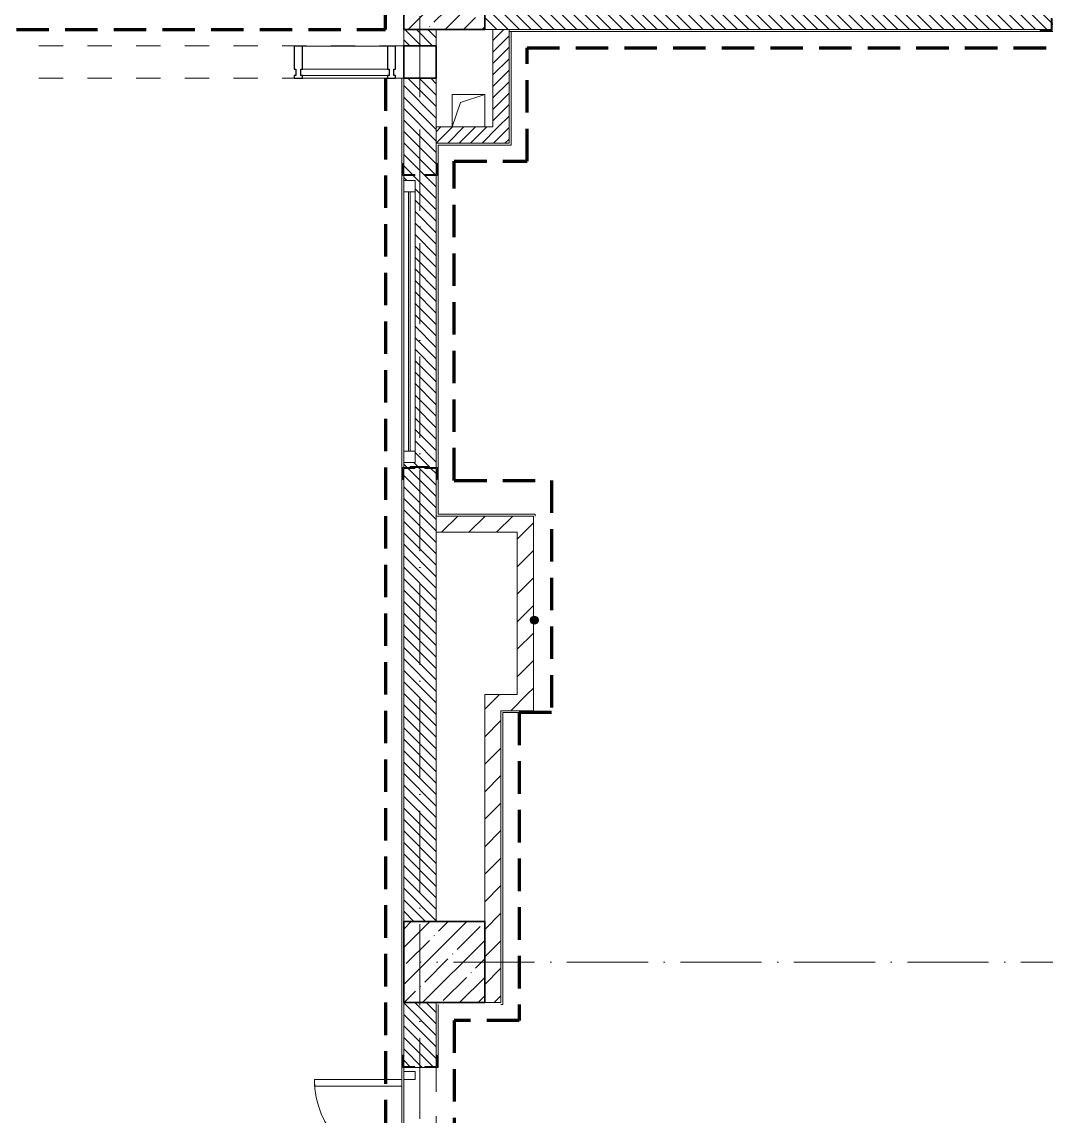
# Model space of a CAD drawing. Header units: millimetres. Extents: x -12989 to 629078, y -109036 to 555275.
# Drawn here: x 83175 to 89492, y -86015 to -79268 of the extents above; entities that cross this region are included whole.
import ezdxf

# ---------------------------------------------------------------- set-up
doc = ezdxf.new("R2010")
doc.units = ezdxf.units.MM
for name, pattern in [('01 Штриховая _2 мм_', [300, 200, -100]), ('50_200_ШТРИХ_1Т_ш5_п1_п1_', [700, 500, -100, 0, -100]), ('Штрих короткий', [300, 150, -150]), ('Штриховая _2 мм - 1 мм_', [300, 200, -100])]:
    doc.linetypes.add(name, pattern=pattern)
for name, color, linetype, lineweight in [('4 -стяжа', 7, 'Continuous', 30), ('Двери', 7, 'Continuous', 9), ('Импосты витража', 7, 'Continuous', 9), ('Импосты витража-1', 7, 'Continuous', 25), ('Каркас_Импост', 7, 'Continuous', 13), ('Каркас_Импост-1', 7, 'Continuous', 9), ('Марки стен', 7, 'Continuous', 9), ('Несущие колонны', 7, 'Continuous', 9), ('Несущие колонны-1', 7, 'Continuous', 35), ('Обобщенные модели', 7, 'Continuous', 9), ('Общие ребра', 7, 'Continuous', 9), ('Оси-2', 7, '50_200_ШТРИХ_1Т_ш5_п1_п1_', 9), ('Остекление-1', 7, 'Continuous', 9), ('Перемычка-1', 7, 'Штрих короткий', 9), ('Стены-1', 7, 'Continuous', 13), ('Штриховка разреза-1', 7, 'Continuous', 9), ('Элементы узлов', 7, 'Continuous', 9)]:
    doc.layers.add(name, color=color, linetype=linetype, lineweight=lineweight)
doc.layers.add('СТ-1_1', color=7, linetype='Штриховая _2 мм - 1 мм_', lineweight=90, true_color=0x888888)
doc.layers.add('СТ-1_13', color=7, linetype='01 Штриховая _2 мм_', lineweight=90, true_color=0xd5d3c7)
doc.layers.get('4 -стяжа').off()
pattern_1 = [(135, (0, 0), (-35.35534, -35.35534), [])]
pattern_2 = [(45, (0, 0), (-35.35534, 35.35534), [])]
pattern_3 = [(45, (0, 0), (-84.85281, 84.85281), [])]

# ---------------------------------------------------------------- blocks, each defined once
blk = doc.blocks.new('ось2эт')
at = {"layer": 'Оси-2'}
for p, q in [((85629.9, -108435.9), (85629.9, -54635.1)), ((96138.3, -85065.3), (85629.9, -85065.3))]:
    blk.add_line(p, q, dxfattribs=at)
blk = doc.blocks.new('BSC_Колонна _Прямоугольная - 500х500-V26-АИ2_02_План отделки стен 2-го этажа _Часть 2_')
at = {"layer": 'Несущие колонны'}
h = blk.add_hatch(dxfattribs=at)
h.set_pattern_fill('FP_34', color=256, style=0, pattern_type=2)
h.set_pattern_definition([(45, (-95850, -27150), (-114.04925, 114.04925), []), (45, (-95735.95, -27150), (-114.04925, 114.04925), [201.613, -40.323, 3.353, -36.97])])
h.paths.add_polyline_path([(-250, -250), (250, -250), (250, 250), (-250, 250), (-250, 140)], flags=0)
at = {"layer": 'Несущие колонны-1'}
for p, q in [((250, 250), (-250, 250)), ((-250, 250), (-250, -250)), ((250, -250), (250, 250)), ((-250, -250), (250, -250))]:
    blk.add_line(p, q, dxfattribs=at)
blk = doc.blocks.new('BSC_Колонна _Прямоугольная - 500х500-V32-АИ2_02_План отделки стен 2-го этажа _Часть 2_')
at = {"layer": 'Несущие колонны'}
h = blk.add_hatch(dxfattribs=at)
h.set_pattern_fill('FP_40', color=256, style=0, pattern_type=2)
h.set_pattern_definition([(45, (-95850, -21150), (-114.04925, 114.04925), []), (45, (-95735.95, -21150), (-114.04925, 114.04925), [201.613, -40.323, 3.353, -36.97])])
h.paths.add_polyline_path([(-250, -250), (250, -250), (250, 250), (-250, 250)], flags=0)
at = {"layer": 'Несущие колонны-1'}
for p, q in [((250, 250), (-250, 250)), ((-250, 250), (-250, -250)), ((250, -250), (250, 250)), ((-250, -250), (250, -250))]:
    blk.add_line(p, q, dxfattribs=at)
blk = doc.blocks.new('Проем_Дверь_Прямоугольный - 1700х2400h_дверные проемы-28448549-АИ2_02_План отделки стен 2-го этажа _Часть 2_')
at = {"layer": 'Перемычка-1'}
for p, q in [((850, 100), (-850, 100)), ((850, -100), (-850, -100))]:
    blk.add_line(p, q, dxfattribs=at)
blk = doc.blocks.new('120_Окно_СКБ_1Ст - 120_Окно_СКБ_1Ст_классы 1800x800_E30-28444839-АИ2_02_План отделки стен 2-го этажа _Часть 2_')
at = {"layer": 'Каркас_Импост'}
for p, q in [((-870, 30), (-870, 100)), ((-870, 100), (-800, 100)), ((-800, 100), (-800, 30)), ((800, 30), (800, 100)), ((800, 100), (870, 100)), ((870, 100), (870, 30)), ((-800, 30), (-870, 30)), ((870, 30), (800, 30))]:
    blk.add_line(p, q, dxfattribs=at)
at = {"layer": 'Каркас_Импост-1'}
for p, q in [((870, 100), (-870, 100)), ((-870, 30), (870, 30))]:
    blk.add_line(p, q, dxfattribs=at)
at = {"layer": 'Остекление-1'}
for p, q in [((800, 70), (-800, 70)), ((800, 60), (-800, 60))]:
    blk.add_line(p, q, dxfattribs=at)
blk = doc.blocks.new('Дверь_Витражная_СКБ_2Ст2 - ДВВ_ДАО_СОШ_Классы-26508392-АИ2_02_План отделки стен 2-го этажа _Часть 2_')
at = {"layer": 'Двери'}
for p, q in [((-775, 1035), (-775, 47)), ((775, 585), (775, 47))]:
    blk.add_line(p, q, dxfattribs=at)
for centre, radius, start, end in [((-775, 35), 1000, 0.68952, 90), ((775, 35), 550, 90, 178.74354)]:
    blk.add_arc(centre, radius, start, end, dxfattribs=at)
at = {"layer": 'Элементы узлов'}
for p, q in [((-713, 1035), (-753, 1035)), ((-753, 1035), (-753, 47)), ((-713, 47), (-713, 1035)), ((775, 585), (735, 585)), ((735, 585), (735, 47)), ((775, 47), (775, 585)), ((-825, 35), (-825, -35)), ((-825, 35), (-825, -35)), ((-775, -35), (-775, 35)), ((-775, -35), (-775, 35)), ((775, -35), (775, 35)), ((775, 35), (775, -35)), ((825, 35), (825, -35)), ((825, -35), (825, 35)), ((-825, -35), (-775, -35)), ((-825, -35), (-775, -35)), ((825, -35), (775, -35)), ((775, -35), (825, -35))]:
    blk.add_line(p, q, dxfattribs=at)
blk = doc.blocks.new('PNS_Панель прямоугольная2 - Нр_Стекло - 40мм-28950807-АИ2_02_План отделки стен 2-го этажа _Часть 2_')
at = {"layer": 'Остекление-1'}
for p, q in [((-262.5, 40), (262.5, 40)), ((-272.5, 0), (272.5, 0)), ((262.5, 0), (-262.5, 0))]:
    blk.add_line(p, q, dxfattribs=at)
blk = doc.blocks.new('Прямоугольный импост - Импост структурный с накладкой - 180мм-26944798-АИ2_02_План отделки стен 2-го этажа _Часть 2_')
at = {"layer": 'Импосты витража-1'}
for p, q in [((-25, 0), (-25, 17)), ((-25, 17), (25, 17)), ((-15, 0), (-25, 0)), ((-15, -40), (-15, 0)), ((25, 0), (15, 0)), ((15, 0), (15, -40)), ((25, 17), (25, 0)), ((-25, -180), (-25, -40)), ((-25, -40), (-15, -40)), ((15, -40), (25, -40)), ((25, -40), (25, -180)), ((25, -180), (-25, -180))]:
    blk.add_line(p, q, dxfattribs=at)
blk = doc.blocks.new('Прямоугольный импост - Импост структурный с накладкой - 180мм-27489099-АИ2_02_План отделки стен 2-го этажа _Часть 2_')
at = {"layer": 'Импосты витража'}
for p, q in [((95500, 26797), (94975, 26797)), ((95500, 26600), (94975, 26600))]:
    blk.add_line(p, q, dxfattribs=at)
blk = doc.blocks.new('Прямоугольный импост - Импост структурный с накладкой - 180мм-26943387-АИ2_02_План отделки стен 2-го этажа _Часть 2_')
at = {"layer": 'Импосты витража-1'}
for p, q in [((-25, 0), (-25, 17)), ((-25, 17), (25, 17)), ((-15, 0), (-25, 0)), ((-15, -40), (-15, 0)), ((25, 0), (15, 0)), ((15, 0), (15, -40)), ((25, 17), (25, 0)), ((-25, -180), (-25, -40)), ((-25, -40), (-15, -40)), ((15, -40), (25, -40)), ((25, -40), (25, -180)), ((25, -180), (-25, -180))]:
    blk.add_line(p, q, dxfattribs=at)
blk = doc.blocks.new('Фахверк_СКБ_Уголок - 200_3960-28268576-АИ2_02_План отделки стен 2-го этажа _Часть 2_')
at = {"layer": 'Обобщенные модели'}
for p, q in [((200, 156), (125, 156)), ((125, 156), (125, 81)), ((131, 81), (131, 150)), ((131, 150), (200, 150)), ((200, 150), (200, 156)), ((125, 81), (131, 81)), ((131, 19), (125, 19)), ((125, 19), (125, -56)), ((131, -50), (131, 19)), ((125, -56), (200, -56)), ((200, -50), (131, -50)), ((200, -56), (200, -50))]:
    blk.add_line(p, q, dxfattribs=at)
blk = doc.blocks.new('154_Стойка_СКБ_Уголок - СМ-2480_200-28346303-АИ2_02_План отделки стен 2-го этажа _Часть 2_')
at = {"layer": 'Обобщенные модели'}
for p, q in [((125, 156), (125, 81)), ((200, 156), (125, 156)), ((131, 81), (131, 150)), ((131, 150), (200, 150)), ((200, 150), (200, 156)), ((125, 81), (131, 81)), ((131, 19), (125, 19)), ((125, 19), (125, -56)), ((131, -50), (131, 19)), ((125, -56), (200, -56)), ((200, -50), (131, -50)), ((200, -56), (200, -50))]:
    blk.add_line(p, q, dxfattribs=at)
blk = doc.blocks.new('Стойка_Влож_Полоса боковая - Полоса-28213942-АИ2_02_План отделки стен 2-го этажа _Часть 2_')
at = {"layer": 'Обобщенные модели'}
for p, q in [((-5, 60), (0, 60)), ((-5, -60), (-5, 60)), ((0, 31), (0, -31)), ((0, -60), (-5, -60))]:
    blk.add_line(p, q, dxfattribs=at)
blk = doc.blocks.new('Фахверк_СКБ_Уголок - 200_3550-28267367-АИ2_02_План отделки стен 2-го этажа _Часть 2_')
at = {"layer": 'Обобщенные модели'}
for p, q in [((200, 156), (125, 156)), ((125, 156), (125, 81)), ((131, 81), (131, 150)), ((131, 150), (200, 150)), ((200, 150), (200, 156)), ((125, 81), (131, 81)), ((131, 19), (125, 19)), ((125, 19), (125, -56)), ((131, -50), (131, 19)), ((125, -56), (200, -56)), ((200, -50), (131, -50)), ((200, -56), (200, -50))]:
    blk.add_line(p, q, dxfattribs=at)
blk = doc.blocks.new('AR_Отверстие прямоугольное _в плите_ - AR_Отверстие прямоугольное _в плите_-30458127-АИ2_02_План отделки стен 2-го этажа _Часть 2_')
at = {"layer": 'Обобщенные модели'}
for p, q in [((100, 100), (-100, 100)), ((-100, 100), (-100, -100)), ((-50, 50), (100, 100)), ((100, -100), (100, 100)), ((-100, -100), (-50, 50))]:
    blk.add_line(p, q, dxfattribs=at)
blk = doc.blocks.new('BSC_Колонна _Прямоугольная1 - 200х200 _металл_-35201446-АИ2_02_План отделки стен 2-го этажа _Часть 2_')
at = {"layer": 'Несущие колонны-1'}
for p, q in [((100, 100), (-100, 100)), ((-100, 100), (-100, -100)), ((100, -100), (100, 100)), ((-100, -100), (100, -100))]:
    blk.add_line(p, q, dxfattribs=at)
blk = doc.blocks.new('Проем_Дверь_Прямоугольный - 3400х2800h_витражные проемы-35271956-АИ2_02_План отделки стен 2-го этажа _Часть 2_')
at = {"layer": 'Перемычка-1'}
for p, q in [((1700, 100), (-1700, 100)), ((1700, -100), (-1700, -100))]:
    blk.add_line(p, q, dxfattribs=at)
blk = doc.blocks.new('0125-Р-ОО-Ш2-АР-о_23_10_2024_rvt-1-АИ2_02_План отделки стен 2-го этажа _Часть 2_')
at = {"layer": 'Штриховка разреза-1'}
h = blk.add_hatch(dxfattribs=at)
h.set_pattern_fill('FP_2', color=256, style=0, pattern_type=2)
h.set_pattern_definition(pattern_1)
h.paths.add_polyline_path([(103100, 26900), (103100, 27100), (99600, 27100), (99600, 27031), (99594, 27031), (99594, 27100), (96100, 27100), (96100, 26900), (99594, 26900), (99594, 26969), (99600, 26969), (99600, 26900), (102202.1, 26900)], flags=0)
h = blk.add_hatch(dxfattribs=at)
h.set_pattern_fill('FP_2', color=256, style=0, pattern_type=2)
h.set_pattern_definition(pattern_1)
h.paths.add_polyline_path([(95800, 21400), (95800, 24194), (95731, 24194), (95731, 24200), (95669, 24200), (95669, 24194), (95600, 24194), (95600, 21400)], flags=0)
h.paths.add_polyline_path([(95600, 24200), (95640, 24200), (95640, 24205), (95760, 24205), (95760, 24200), (95800, 24200), (95800, 26000), (95731, 26000), (95731, 26006), (95800, 26006), (95800, 26600), (95600, 26600), (95600, 26006), (95669, 26006), (95669, 26000), (95600, 26000), (95600, 25970), (95670, 25970), (95670, 24230), (95600, 24230)], flags=0)
h.paths.add_polyline_path([(95678.2, 26800), (95800, 26800), (95800, 26900), (95600, 26900), (95600, 26800), (95670, 26800)], flags=0)
h = blk.add_hatch(dxfattribs=at)
h.set_pattern_fill('FP_92', color=256, style=0, pattern_type=2)
h.set_pattern_definition(pattern_2)
h.paths.add_polyline_path([(96250, 26300), (96250, 26900), (96150, 26900), (96150, 26300)], flags=0)
h = blk.add_hatch(dxfattribs=at)
h.set_pattern_fill('FP_92', color=256, style=0, pattern_type=2)
h.set_pattern_definition(pattern_2)
h.paths.add_polyline_path([(95800, 26200), (96250, 26200), (96250, 26300), (95800, 26300)], flags=0)
h = blk.add_hatch(dxfattribs=at)
h.set_pattern_fill('FP_3', color=256, style=0, pattern_type=2)
h.set_pattern_definition(pattern_3)
h.paths.add_polyline_path([(96300, 23800), (96400, 23800), (96400, 23900), (95800, 23900), (95800, 23800)], flags=0)
h = blk.add_hatch(dxfattribs=at)
h.set_pattern_fill('FP_3', color=256, style=0, pattern_type=2)
h.set_pattern_definition(pattern_3)
h.paths.add_polyline_path([(96400, 22800), (96400, 23800), (96300, 23800), (96300, 22800)], flags=0)
h = blk.add_hatch(dxfattribs=at)
h.set_pattern_fill('FP_3', color=256, style=0, pattern_type=2)
h.set_pattern_definition(pattern_3)
h.paths.add_polyline_path([(96400, 22700), (96400, 22800), (96100, 22800), (96100, 22700), (96200, 22700)], flags=0)
h = blk.add_hatch(dxfattribs=at)
h.set_pattern_fill('FP_3', color=256, style=0, pattern_type=2)
h.set_pattern_definition(pattern_3)
h.paths.add_polyline_path([(96200, 20900), (96200, 22700), (96100, 22700), (96100, 20900)], flags=0)
h = blk.add_hatch(dxfattribs=at)
h.set_pattern_fill('FP_2', color=256, style=0, pattern_type=2)
h.set_pattern_definition(pattern_1)
h.paths.add_polyline_path([(95640, 18400), (95800, 18400), (95800, 18794), (95731, 18794), (95731, 18800), (95669, 18800), (95669, 18794), (95600, 18794), (95600, 18400)], flags=0)
h.paths.add_polyline_path([(95669, 20500), (95731, 20500), (95731, 20506), (95800, 20506), (95800, 20900), (95600, 20900), (95600, 20506), (95669, 20506)], flags=0)
at = {"layer": 'Стены-1'}
for p, q in [((95600, 26900), (95600, 26800)), ((95800, 26800), (95800, 26900)), ((96100, 26900), (99525, 26900)), ((96150, 26900), (96150, 26300)), ((96250, 26900), (96150, 26900)), ((96250, 26300), (96250, 26900)), ((95600, 26600), (95600, 26075)), ((95800, 26075), (95800, 26600)), ((96150, 26300), (95800, 26300)), ((95800, 26300), (95800, 26200)), ((96250, 26200), (96250, 26300)), ((95800, 26200), (96250, 26200)), ((95600, 26000), (95600, 25970)), ((95800, 24200), (95800, 26000)), ((95600, 24230), (95600, 24200)), ((95600, 24125), (95600, 21400)), ((95800, 21400), (95800, 24125)), ((96400, 23900), (95800, 23900)), ((95800, 23900), (95800, 23800)), ((96400, 23800), (96400, 23900)), ((95800, 23800), (96300, 23800)), ((96300, 23800), (96300, 22800)), ((96400, 22800), (96400, 23800)), ((96300, 22800), (96100, 22800)), ((96100, 22800), (96100, 22700)), ((96400, 22700), (96400, 22800)), ((96100, 22700), (96100, 21400)), ((96200, 22700), (96400, 22700)), ((96200, 20900), (96200, 22700)), ((95600, 20900), (95600, 20575)), ((95800, 20575), (95800, 20900)), ((96100, 20900), (96200, 20900)), ((95669, 20500), (95731, 20500))]:
    blk.add_line(p, q, dxfattribs=at)
for name, p in [('BSC_Колонна _Прямоугольная - 500х500-V26-АИ2_02_План отделки стен 2-го этажа _Часть 2_', (95850, 27150)), ('Проем_Дверь_Прямоугольный - 3400х2800h_витражные проемы-35271956-АИ2_02_План отделки стен 2-го этажа _Часть 2_', (93900, 26700)), ('Прямоугольный импост - Импост структурный с накладкой - 180мм-27489099-АИ2_02_План отделки стен 2-го этажа _Часть 2_', (0, 0)), ('PNS_Панель прямоугольная2 - Нр_Стекло - 40мм-28950807-АИ2_02_План отделки стен 2-го этажа _Часть 2_', (95237.5, 26617)), ('AR_Отверстие прямоугольное _в плите_ - AR_Отверстие прямоугольное _в плите_-30458127-АИ2_02_План отделки стен 2-го этажа _Часть 2_', (96000, 26400)), ('BSC_Колонна _Прямоугольная - 500х500-V32-АИ2_02_План отделки стен 2-го этажа _Часть 2_', (95850, 21150))]:
    blk.add_blockref(name, p)
for name, p, rotation in [('Фахверк_СКБ_Уголок - 200_3550-28267367-АИ2_02_План отделки стен 2-го этажа _Часть 2_', (99725, 27050), 180), ('BSC_Колонна _Прямоугольная1 - 200х200 _металл_-35201446-АИ2_02_План отделки стен 2-го этажа _Часть 2_', (95700, 26700), 270.0000000000001), ('Фахверк_СКБ_Уголок - 200_3960-28268576-АИ2_02_План отделки стен 2-го этажа _Часть 2_', (95750, 25875), 89.9999999999999), ('120_Окно_СКБ_1Ст - 120_Окно_СКБ_1Ст_классы 1800x800_E30-28444839-АИ2_02_План отделки стен 2-го этажа _Часть 2_', (95700, 25100), 89.9999999999999), ('154_Стойка_СКБ_Уголок - СМ-2480_200-28346303-АИ2_02_План отделки стен 2-го этажа _Часть 2_', (95650, 24325), 269.9999999999999), ('Стойка_Влож_Полоса боковая - Полоса-28213942-АИ2_02_План отделки стен 2-го этажа _Часть 2_', (95700, 24200), 269.9999999999999), ('Фахверк_СКБ_Уголок - 200_3960-28268576-АИ2_02_План отделки стен 2-го этажа _Часть 2_', (95750, 20375), 89.9999999999999), ('Дверь_Витражная_СКБ_2Ст2 - ДВВ_ДАО_СОШ_Классы-26508392-АИ2_02_План отделки стен 2-го этажа _Часть 2_', (95635, 19650), 89.9999999999978), ('Проем_Дверь_Прямоугольный - 1700х2400h_дверные проемы-28448549-АИ2_02_План отделки стен 2-го этажа _Часть 2_', (95700, 19650), 89.9999999999999)]:
    blk.add_blockref(name, p, dxfattribs=dict(rotation=rotation))
at = {"extrusion": (0, 0, -1), "rotation": 180}
for name, p in [('Прямоугольный импост - Импост структурный с накладкой - 180мм-26944798-АИ2_02_План отделки стен 2-го этажа _Часть 2_', (-94950, 26617)), ('Прямоугольный импост - Импост структурный с накладкой - 180мм-26943387-АИ2_02_План отделки стен 2-го этажа _Часть 2_', (-95525, 26617))]:
    blk.add_blockref(name, p, dxfattribs=at)
blk = doc.blocks.new('2ч2эт')
at = {"layer": 'Марки стен'}
h = blk.add_hatch(color=256, dxfattribs=at)
edge = h.paths.add_edge_path(flags=0)
edge.add_arc((86335.9, -82956.8), 25, 0, 360)
blk.add_circle((86335.9, -82956.8), 25, dxfattribs=at)
at = {"layer": 'Общие ребра'}
blk.add_line((86191.9, -79327.3), (86179.9, -79327.3), dxfattribs=at)
at = {"layer": 'СТ-1_1'}
for p, q in [((85417.9, -79315.3), (85417.9, -62427.3)), ((82241.9, -79315.3), (85417.9, -79315.3)), ((86291.9, -80127.3), (86291.9, -79427.3)), ((85417.9, -79615.3), (85417.9, -105703.3)), ((85841.9, -80127.3), (86291.9, -80127.3)), ((85841.9, -82095.3), (85841.9, -80127.3)), ((85841.9, -82095.3), (86441.9, -82095.3)), ((86441.9, -82095.3), (86441.9, -83527.3)), ((86441.9, -83527.3), (86241.9, -83527.3)), ((86241.9, -83527.3), (86241.9, -85425.3)), ((86241.9, -85425.3), (85841.9, -85425.3)), ((85841.9, -85425.3), (85841.9, -87703.3))]:
    blk.add_line(p, q, dxfattribs=at)
at = {"layer": 'СТ-1_13'}
blk.add_line((86291.9, -79427.3), (92917.9, -79427.3), dxfattribs=at)
at = {"layer": 'Стены-1'}
for p, q in [((89454.9, -79315.3), (86179.9, -79315.3)), ((86179.9, -79315.3), (86179.9, -80015.3)), ((86191.9, -79327.3), (93029.9, -79327.3)), ((86191.9, -80027.3), (86191.9, -79327.3)), ((85517.9, -79615.3), (85517.9, -94715.3)), ((85529.9, -79615.3), (85517.9, -79615.3)), ((85529.9, -80140.3), (85529.9, -79615.3)), ((86179.9, -80015.3), (85729.9, -80015.3)), ((85729.9, -80015.3), (85729.9, -80140.3)), ((85741.9, -80027.3), (86191.9, -80027.3)), ((85741.9, -82303.3), (85741.9, -80027.3)), ((85529.9, -80245.3), (85529.9, -80215.3)), ((85729.9, -80215.3), (85729.9, -82015.3)), ((85529.9, -82015.3), (85529.9, -81985.3)), ((85529.9, -84815.3), (85529.9, -82090.3)), ((85729.9, -82090.3), (85729.9, -82315.3)), ((85729.9, -82315.3), (86329.9, -82315.3)), ((86341.9, -82303.3), (85741.9, -82303.3)), ((86341.9, -82315.3), (86341.9, -82303.3)), ((86329.9, -83515.3), (86129.9, -83515.3)), ((86129.9, -83515.3), (86129.9, -85315.3)), ((86141.9, -83527.3), (86341.9, -83527.3)), ((86141.9, -85327.3), (86141.9, -83527.3)), ((86341.9, -83527.3), (86341.9, -83515.3)), ((85529.9, -85640.3), (85529.9, -85315.3)), ((85729.9, -85327.3), (85729.9, -85640.3)), ((85741.9, -85715.3), (85741.9, -85327.3)), ((86129.9, -85327.3), (86141.9, -85327.3)), ((85529.9, -87415.3), (85529.9, -85715.3)), ((85735.9, -85715.3), (85741.9, -85715.3))]:
    blk.add_line(p, q, dxfattribs=at)
blk.add_blockref('0125-Р-ОО-Ш2-АР-о_23_10_2024_rvt-1-АИ2_02_План отделки стен 2-го этажа _Часть 2_', (-10070.1, -106215.3))

msp = doc.modelspace()

# ---------------------------------------------------------------- block references
at = {"layer": '4 -стяжа'}
for name in ['ось2эт', '2ч2эт']:
    msp.add_blockref(name, (0, 0), dxfattribs=at)

doc.saveas('drawing.dxf')
